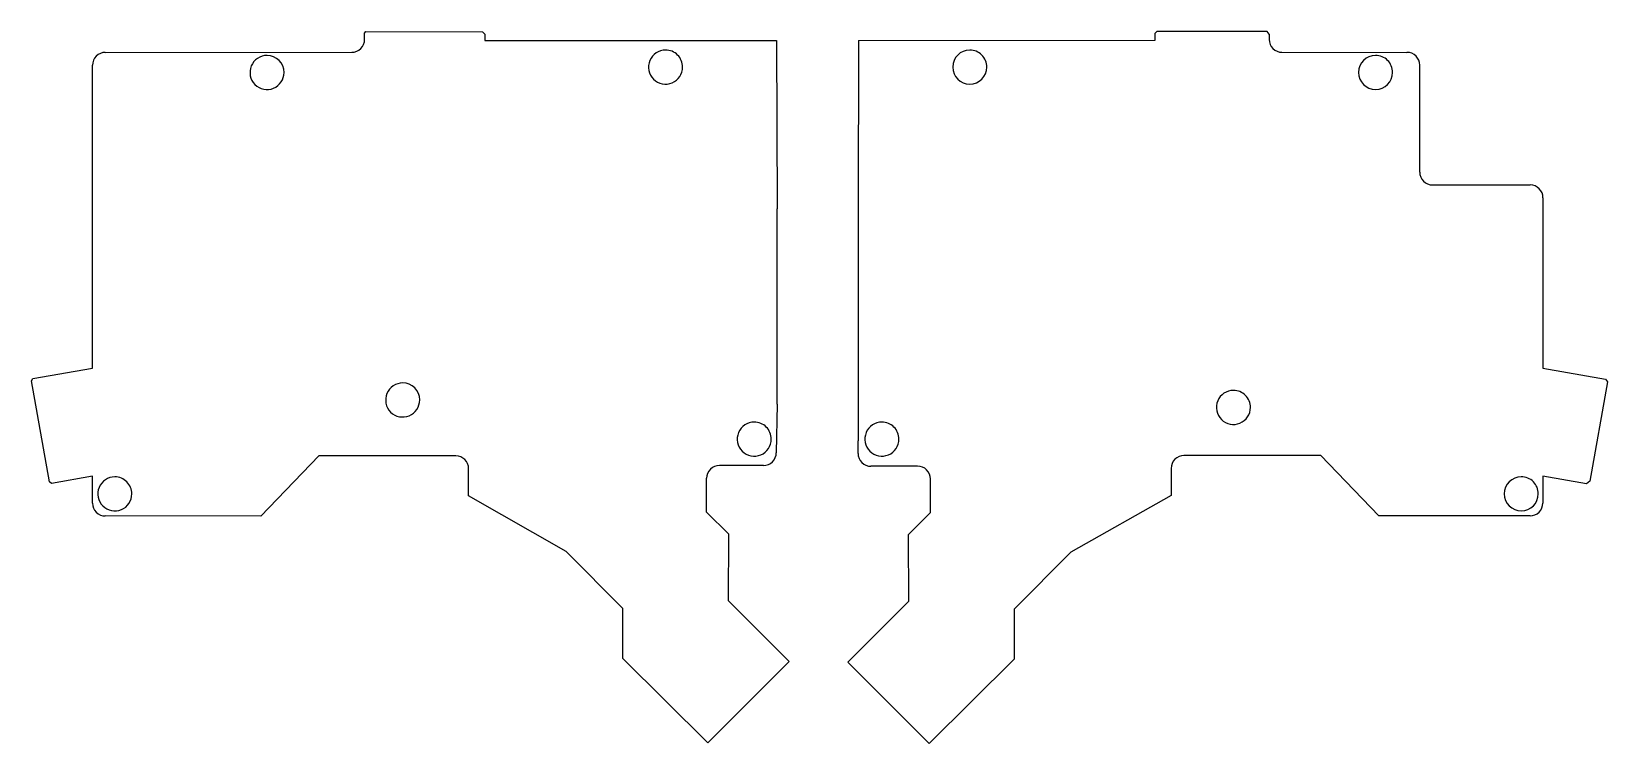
# Model space of a CAD drawing. Header units: millimetres. Extents: x 0 to 259, y 0 to 117.
import ezdxf

# ---------------------------------------------------------------- set-up
doc = ezdxf.new("R2010")
doc.units = ezdxf.units.MM
doc.layers.get('0').update_dxf_attribs({"linetype": 'CONTINUOUS'})

msp = doc.modelspace()

# ---------------------------------------------------------------- linework, layer by layer
at = {"color": 7}
for points in [[(54.8393, 116.8856), (55.0758, 117.1456)], [(54.8487, 115.8386), (54.8393, 116.8856)], [(55.0758, 117.1456), (74.2595, 117.1111)], [(74.2595, 117.1111), (74.626, 116.7111)], [(74.626, 116.7111), (74.6274, 115.6433)], [(184.9396, 115.7195), (184.9456, 116.9011)], [(185.1809, 117.1406), (184.946, 116.9011)], [(203.3284, 117.1406), (185.1809, 117.1406)], [(203.686, 116.7311), (203.3284, 117.1406)], [(203.686, 116.7311), (203.677, 115.8386)], [(74.6274, 115.6433), (122.6334, 115.6687)], [(122.6334, 115.6687), (122.714, 87.9827)], [(136.0954, 115.6941), (136.07, 87.9573)], [(136.0954, 115.6941), (184.9396, 115.7195)], [(10.0795, 61.7773), (10.076, 111.6011)], [(12.1842, 113.7093), (52.7405, 113.7304)], [(205.7851, 113.7304), (226.3495, 113.7208)], [(228.4419, 94.02), (228.4577, 111.6126)], [(230.5501, 91.9118), (246.6187, 91.9022)], [(248.7269, 89.794), (248.7033, 61.7868)], [(122.712, 55.8303), (122.714, 87.9827)], [(136.07, 87.9573), (136.0447, 49.8065)], [(0.05, 59.7065), (0.2829, 60.0487)], [(2.9851, 43.0554), (0.05, 59.7065)], [(0.2829, 60.0487), (10.0795, 61.7773)], [(248.7033, 61.7868), (259.026, 59.9511)], [(259.026, 59.9511), (259.336, 59.5311)], [(259.336, 59.5311), (256.436, 43.1611)], [(122.712, 55.8303), (122.5826, 47.8682)], [(136.0367, 47.7412), (136.0447, 49.8065)], [(47.3224, 47.3427), (37.772, 37.4367)], [(69.8601, 47.3506), (47.3224, 47.3427)], [(212.1938, 47.3935), (189.6561, 47.4014)], [(221.7442, 37.4875), (212.1938, 47.3935)], [(71.9604, 40.7895), (71.9683, 45.2424)], [(120.4744, 45.76), (113.2354, 45.7679)], [(145.8315, 45.6488), (138.1449, 45.633)], [(187.5479, 45.2932), (187.5559, 40.8403)], [(3.3273, 42.8155), (2.9851, 43.0554)], [(10.0865, 44.0079), (3.3273, 42.8155)], [(10.0781, 39.5624), (10.0865, 44.0079)], [(111.1272, 38.0971), (111.1272, 43.6597)], [(147.9318, 38.0109), (147.9398, 43.5406)], [(255.906, 42.7511), (248.6963, 44.0174)], [(248.6963, 44.0174), (248.7013, 39.5878)], [(256.436, 43.1611), (255.906, 42.7511)], [(88.0386, 31.5947), (71.9604, 40.7895)], [(187.5558, 40.8403), (171.0204, 31.4804)], [(37.772, 37.4367), (12.1863, 37.4542)], [(111.1272, 38.0971), (114.7594, 34.4903)], [(144.2996, 34.376), (147.9318, 38.0109)], [(246.5933, 37.4796), (221.7442, 37.4875)], [(114.734, 23.5175), (114.7594, 34.4903)], [(144.2996, 34.376), (144.325, 23.4032)], [(97.335, 22.2221), (88.0386, 31.5947)], [(171.0204, 31.4804), (161.724, 22.1078)], [(114.734, 23.5175), (124.705, 13.5465)], [(134.3539, 13.4322), (144.325, 23.4032)], [(97.3539, 13.999), (97.335, 22.2221)], [(161.724, 22.1078), (161.705, 13.8847)], [(111.305, 0.1495), (97.3539, 13.999)], [(124.705, 13.5465), (111.305, 0.1495)], [(147.754, 0.0352), (134.3539, 13.4322)], [(161.705, 13.8847), (147.754, 0.0352)]]:
    msp.add_lwpolyline(points, dxfattribs=at)
for points in [[(104.3708, 114.1011)], [(154.4122, 114.1011)], [(38.796001, 113.2071)], [(221.187, 113.2171)], [(61.114601, 59.3375)], [(197.79201, 58.1183)], [(118.957, 52.901102)], [(139.957, 52.901102)], [(13.757, 43.886698)], [(245.157, 43.901102)]]:
    msp.add_lwpolyline(points, close=True, dxfattribs=at)
for points in [[(52.7405, 113.7304), (53.299629, 113.7304), (53.835858, 113.952513), (54.231223, 114.347877)], [(54.231223, 114.347877), (54.626587, 114.743242), (54.8487, 115.279471), (54.8487, 115.8386)], [(104.3708, 114.1011), (103.238306, 114.1011), (102.217324, 113.418902), (101.783937, 112.372614)], [(106.350699, 113.280999), (105.825597, 113.806101), (105.113406, 114.1011), (104.3708, 114.1011)], [(154.4122, 114.1011), (152.865803, 114.1011), (151.6122, 112.847497), (151.6122, 111.3011)], [(156.392099, 113.280999), (155.866997, 113.806101), (155.154806, 114.1011), (154.4122, 114.1011)], [(203.6769, 115.8386), (203.6769, 115.279471), (203.899013, 114.743242), (204.294377, 114.347877)], [(204.294377, 114.347877), (204.689742, 113.952513), (205.225971, 113.7304), (205.7851, 113.7304)], [(10.693477, 113.091823), (10.298113, 112.696458), (10.076, 112.160229), (10.076, 111.6011)], [(12.1842, 113.7093), (11.625071, 113.7093), (11.088842, 113.487187), (10.693477, 113.091823)], [(38.796001, 113.2071), (37.663507, 113.2071), (36.642525, 112.524902), (36.209138, 111.478614)], [(41.596001, 110.4071), (41.596001, 111.953497), (40.342398, 113.2071), (38.796001, 113.2071)], [(101.783937, 112.372614), (101.350551, 111.326326), (101.590107, 110.121996), (102.390901, 109.321201)], [(107.1708, 111.3011), (107.1708, 112.043706), (106.875801, 112.755897), (106.350699, 113.280999)], [(157.2122, 111.3011), (157.2122, 112.043706), (156.917201, 112.755897), (156.392099, 113.280999)], [(221.187, 113.2171), (219.640603, 113.2171), (218.387, 111.963497), (218.387, 110.4171)], [(223.166899, 112.396999), (222.641797, 112.922101), (221.929606, 113.2171), (221.187, 113.2171)], [(223.987, 110.4171), (223.987, 111.159706), (223.692001, 111.871897), (223.166899, 112.396999)], [(227.840223, 113.103323), (227.444858, 113.498687), (226.908629, 113.7208), (226.3495, 113.7208)], [(228.4577, 111.6126), (228.4577, 112.171729), (228.235587, 112.707958), (227.840223, 113.103323)], [(36.209138, 111.478614), (35.775752, 110.432326), (36.015308, 109.227996), (36.816102, 108.427201)], [(39.867515, 107.820238), (40.913803, 108.253624), (41.596001, 109.274606), (41.596001, 110.4071)], [(102.390901, 109.321201), (103.191695, 108.520407), (104.396025, 108.280851), (105.442314, 108.714238)], [(105.442314, 108.714238), (106.488602, 109.147624), (107.1708, 110.168606), (107.1708, 111.3011)], [(151.6122, 111.3011), (151.6122, 109.754703), (152.865803, 108.5011), (154.4122, 108.5011)], [(154.4122, 108.5011), (155.958597, 108.5011), (157.2122, 109.754703), (157.2122, 111.3011)], [(218.387, 110.4171), (218.387, 108.870703), (219.640603, 107.6171), (221.187, 107.6171)], [(221.187, 107.6171), (222.733397, 107.6171), (223.987, 108.870703), (223.987, 110.4171)], [(36.816102, 108.427201), (37.616896, 107.626407), (38.821226, 107.386851), (39.867515, 107.820238)], [(228.4419, 94.02), (228.4419, 93.460871), (228.664013, 92.924642), (229.059377, 92.529277)], [(229.059377, 92.529277), (229.454742, 92.133913), (229.990971, 91.9118), (230.5501, 91.9118)], [(248.109423, 91.284723), (247.714058, 91.680087), (247.177829, 91.9022), (246.6187, 91.9022)], [(248.7269, 89.794), (248.7269, 90.353129), (248.504787, 90.889358), (248.109423, 91.284723)], [(58.527738, 57.609014), (58.094352, 56.562725), (58.333908, 55.358395), (59.134702, 54.557601)], [(61.114601, 59.3375), (59.982107, 59.3375), (58.961125, 58.655302), (58.527738, 57.609014)], [(63.914601, 56.5375), (63.914601, 58.083897), (62.660998, 59.3375), (61.114601, 59.3375)], [(197.79201, 58.1183), (196.659516, 58.1183), (195.638534, 57.436102), (195.205147, 56.389814)], [(199.771909, 57.298199), (199.246807, 57.823301), (198.534616, 58.1183), (197.79201, 58.1183)], [(200.59201, 55.3183), (200.59201, 56.060906), (200.297011, 56.773097), (199.771909, 57.298199)], [(59.134702, 54.557601), (59.935496, 53.756807), (61.139826, 53.517251), (62.186115, 53.950637)], [(62.186115, 53.950637), (63.232403, 54.384024), (63.914601, 55.405006), (63.914601, 56.5375)], [(195.205147, 56.389814), (194.771761, 55.343525), (195.011317, 54.139195), (195.812111, 53.338401)], [(198.863524, 52.731437), (199.909812, 53.164824), (200.59201, 54.185806), (200.59201, 55.3183)], [(118.957, 52.901102), (117.824506, 52.901102), (116.803524, 52.218904), (116.370137, 51.172616)], [(120.936899, 52.081001), (120.411797, 52.606103), (119.699606, 52.901102), (118.957, 52.901102)], [(121.757, 50.101102), (121.757, 50.843708), (121.462001, 51.555899), (120.936899, 52.081001)], [(139.957, 52.901102), (138.824506, 52.901102), (137.803524, 52.218904), (137.370137, 51.172616)], [(141.936899, 52.081001), (141.411797, 52.606103), (140.699606, 52.901102), (139.957, 52.901102)], [(142.757, 50.101102), (142.757, 50.843708), (142.462001, 51.555899), (141.936899, 52.081001)], [(195.812111, 53.338401), (196.612905, 52.537607), (197.817235, 52.298051), (198.863524, 52.731437)], [(116.370137, 51.172616), (115.936751, 50.126327), (116.176307, 48.921997), (116.977101, 48.121203)], [(120.028514, 47.514239), (121.074802, 47.947626), (121.757, 48.968608), (121.757, 50.101102)], [(137.370137, 51.172616), (136.936751, 50.126327), (137.176307, 48.921997), (137.977101, 48.121203)], [(141.028514, 47.514239), (142.074802, 47.947626), (142.757, 48.968608), (142.757, 50.101102)], [(71.9683, 45.2424), (71.9683, 46.406727), (71.024427, 47.3506), (69.8601, 47.3506)], [(116.977101, 48.121203), (117.777895, 47.320409), (118.982225, 47.080853), (120.028514, 47.514239)], [(121.965123, 46.377477), (122.360487, 46.772842), (122.5826, 47.309071), (122.5826, 47.8682)], [(136.0367, 47.7412), (136.0367, 47.182071), (136.258813, 46.645842), (136.654177, 46.250477)], [(137.977101, 48.121203), (138.777895, 47.320409), (139.982225, 47.080853), (141.028514, 47.514239)], [(188.165377, 46.783923), (187.770013, 46.388558), (187.5479, 45.852329), (187.5479, 45.2932)], [(189.6561, 47.4014), (189.096971, 47.4014), (188.560742, 47.179287), (188.165377, 46.783923)], [(111.744677, 45.150423), (111.349313, 44.755058), (111.1272, 44.218829), (111.1272, 43.6597)], [(113.2354, 45.7679), (112.676271, 45.7679), (112.140042, 45.545787), (111.744677, 45.150423)], [(120.4744, 45.76), (121.033529, 45.76), (121.569758, 45.982113), (121.965123, 46.377477)], [(136.654177, 46.250477), (137.049542, 45.855113), (137.585771, 45.633), (138.1449, 45.633)], [(147.322223, 45.031323), (146.926858, 45.426687), (146.390629, 45.6488), (145.8315, 45.6488)], [(147.9397, 43.5406), (147.9397, 44.099729), (147.717587, 44.635958), (147.322223, 45.031323)], [(11.170137, 42.158212), (10.736751, 41.111923), (10.976307, 39.907593), (11.777101, 39.106799)], [(13.757, 43.886698), (12.624506, 43.886698), (11.603524, 43.2045), (11.170137, 42.158212)], [(15.736899, 43.066597), (15.211797, 43.591699), (14.499606, 43.886698), (13.757, 43.886698)], [(16.557, 41.086698), (16.557, 41.829304), (16.262001, 42.541495), (15.736899, 43.066597)], [(245.157, 43.901102), (243.610603, 43.901102), (242.357, 42.647499), (242.357, 41.101102)], [(247.136899, 43.081001), (246.611797, 43.606103), (245.899606, 43.901102), (245.157, 43.901102)], [(247.957, 41.101102), (247.957, 41.843708), (247.662001, 42.555899), (247.136899, 43.081001)], [(10.0781, 39.5624), (10.0781, 39.003271), (10.300213, 38.467042), (10.695577, 38.071677)], [(11.777101, 39.106799), (12.577895, 38.306005), (13.782225, 38.066449), (14.828514, 38.499835)], [(14.828514, 38.499835), (15.874802, 38.933222), (16.557, 39.954204), (16.557, 41.086698)], [(242.357, 41.101102), (242.357, 39.554705), (243.610603, 38.301102), (245.157, 38.301102)], [(245.157, 38.301102), (246.703397, 38.301102), (247.957, 39.554705), (247.957, 41.101102)], [(248.084023, 38.097077), (248.479387, 38.492442), (248.7015, 39.028671), (248.7015, 39.5878)], [(10.695577, 38.071677), (11.090942, 37.676313), (11.627171, 37.4542), (12.1863, 37.4542)], [(246.5933, 37.4796), (247.152429, 37.4796), (247.688658, 37.701713), (248.084023, 38.097077)]]:
    msp.add_open_spline(points, degree=3, dxfattribs=at)

doc.saveas('drawing.dxf')
